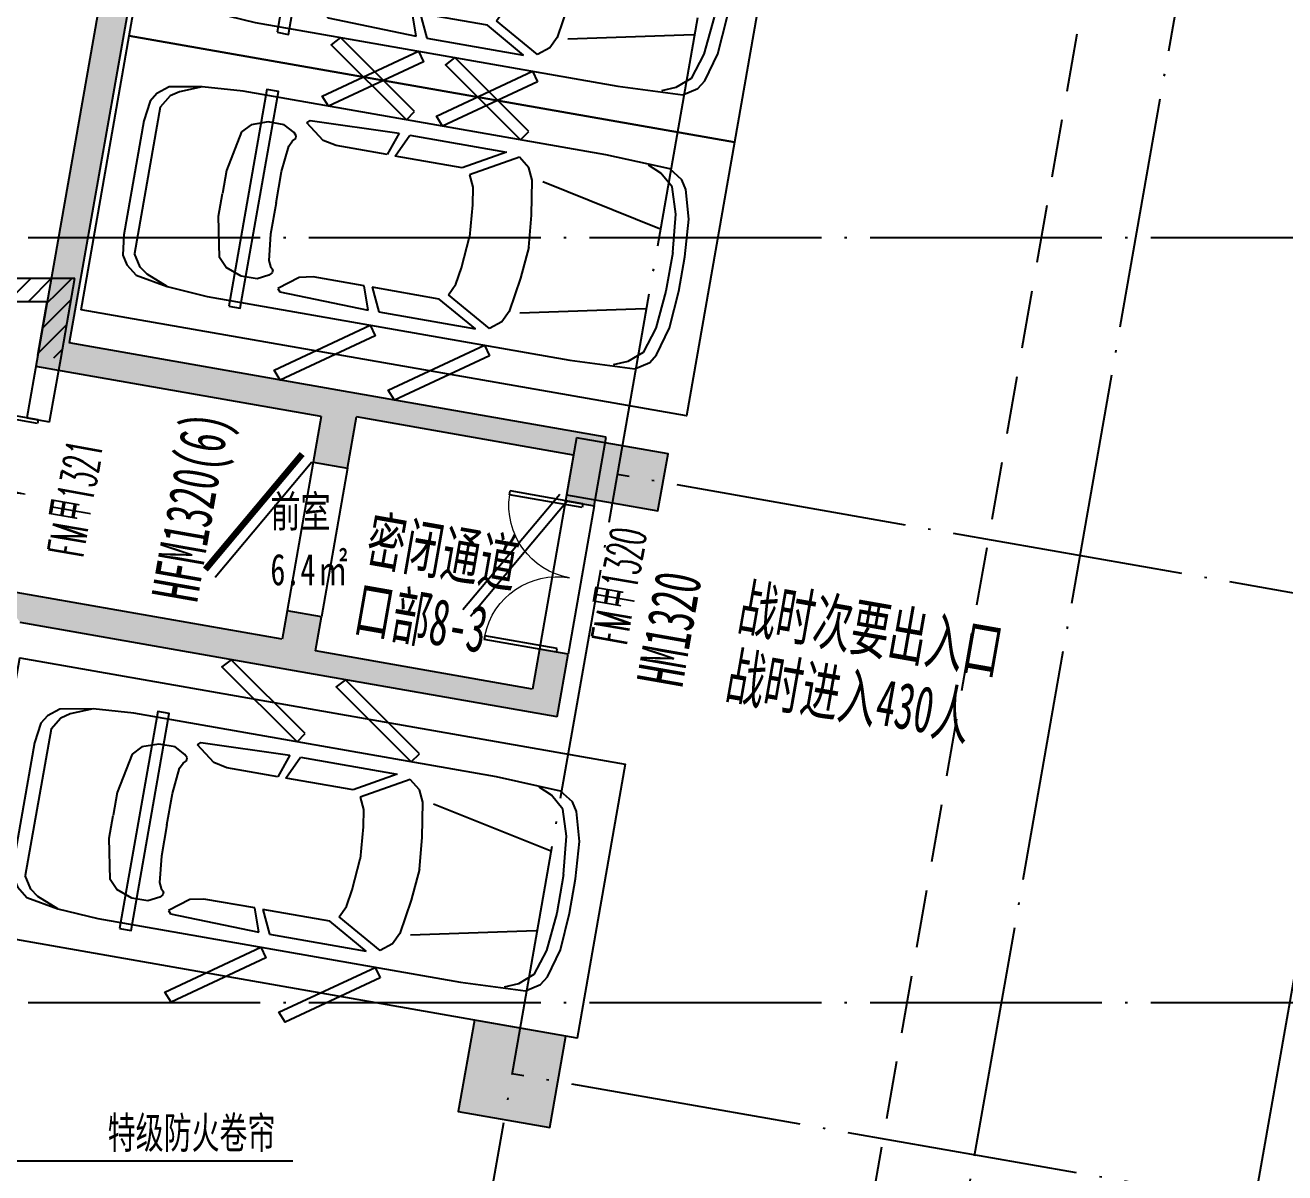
# Model space of a CAD drawing. Header units: millimetres. Extents: x 12325263 to 13848842, y -1463133 to 573208.
# Drawn here: x 12605320 to 12616184, y -1355956 to -1346053 of the extents above; entities that cross this region are included whole.
import ezdxf

# ---------------------------------------------------------------- set-up
doc = ezdxf.new("R2010")
doc.units = ezdxf.units.MM
doc.header["$LTSCALE"] = 1000
for name, pattern in [('DASHED2', [0.375, 0.25, -0.125]), ('DOTE', [2.42, 2, -0.2, 0.02, -0.2]), ('地下室负三层平面图$0$-3F平面$0$$AUDIT_BAD_LTYPE2', [0])]:
    doc.linetypes.add(name, pattern=pattern)
for name, color, linetype in [('A-ANNO-TEXT', 7, 'Continuous'), ('A-AXIS', 16, 'DOTE'), ('A-COLS', 6, 'Continuous'), ('A-WALL', 5, 'Continuous'), ('A-WALL-PATT', 8, 'Continuous'), ('A_WALL(防火墙)', 151, 'Continuous'), ('AXIS', 3, 'Continuous'), ('DOOR_FIRE', 1, 'Continuous'), ('DOOR_FIRE_TEXT', 7, 'Continuous'), ('PUB_HATCH', 8, 'Continuous'), ('PUB_TEXT', 7, 'Continuous'), ('人防墙', 6, 'Continuous'), ('人防门', 60, 'Continuous'), ('人防门编号', 73, 'Continuous'), ('商业酒店共享车位', 53, 'Continuous'), ('车道中心线', 6, 'Continuous')]:
    doc.layers.add(name, color=color, linetype=linetype)
doc.layers.add('人防口部编号', color=2, linetype='Continuous', lineweight=15)
doc.layers.add('人防文字', color=3, linetype='Continuous', lineweight=15)
doc.styles.add('_TCH_WINDOW', font='SIMPLEX', dxfattribs={"width": 0.7, "height": 3.5, "bigfont": 'GBCBIG'})
doc.styles.add('TITXV', font='', dxfattribs={"width": 0.7})
doc.styles.add('宋体', font='', dxfattribs={"width": 0.65})
doc.styles.add('标注宋体', font='', dxfattribs={"width": 0.6})
doc.styles.get('TITXV').set_extended_font_data('SimSun')
doc.styles.get('宋体').set_extended_font_data('SimSun')
doc.styles.get('标注宋体').set_extended_font_data('NSimSun')
pattern_1 = [(45, (0, 89.76), (-88.388383, 88.388383), [])]

# ---------------------------------------------------------------- blocks, each defined once
blk = doc.blocks.new('asdgafgfadagagfdhdagdgfasdgagasdgdfgdsfh$DorLib2D$00000181')
at = {"color": 0}
for p, q in [((-0.5333, 0.1411), (0.3327, 0.6411)), ((-0.5, 0.0833), (0.366, 0.5833))]:
    blk.add_line(p, q, dxfattribs=at)
blk = doc.blocks.new('asdgafgfadagagfdhdagdgfasdgagasdgdfgdsfh$DorLib2D$00000192')
at = {"color": 0}
blk.add_line((-0.5, 0.125), (0.366, 0.625), dxfattribs=at)
at = {"color": 0, "const_width": 0.0417}
blk.add_lwpolyline([(-0.5417, 0.1972), (0.3244, 0.6972)], dxfattribs=at)
blk = doc.blocks.new('asdgafgf20230228-rf3')
at = {"layer": 'PUB_HATCH'}
for points in [[(63519, 17514), (62435, 11338), (62724, 11541), (63766, 17471)], [(65062, 10978), (65088, 11126), (62724, 11541), (62435, 11338), (64897, 10906)], [(67073, 10574), (67354, 10728), (65088, 11126), (65062, 10978), (65201, 10903)], [(64897, 10906), (64828, 10512), (65124, 10460), (65201, 10903), (65062, 10978)], [(67073, 10574), (67004, 10180), (67250, 10137), (67354, 10728)], [(64691, 8861), (64560, 8985), (62098, 9417), (62301, 9128), (64665, 8713)], [(64847, 8884), (64899, 9179), (64603, 9231), (64560, 8985), (64691, 8861)], [(66930, 8315), (66718, 8555), (64847, 8884), (64691, 8861), (64665, 8713)], [(66930, 8315), (67025, 8857), (66779, 8900), (66718, 8555)]]:
    blk.add_hatch(color=256, dxfattribs=at).paths.add_polyline_path(points)
at = {"layer": '人防墙'}
for p, q in [((63519, 17514), (62435, 11338)), ((63766, 17471), (62724, 11541)), ((65088, 11126), (62724, 11541)), ((64897, 10906), (62435, 11338)), ((67354, 10728), (65088, 11126)), ((64897, 10906), (64828, 10512)), ((65124, 10460), (65201, 10903)), ((67073, 10574), (65201, 10903)), ((67250, 10137), (67354, 10728)), ((67073, 10574), (67004, 10180)), ((64828, 10512), (65124, 10460)), ((67004, 10180), (67250, 10137)), ((64560, 8985), (62098, 9417)), ((64665, 8713), (62301, 9128)), ((64603, 9231), (64560, 8985)), ((64899, 9179), (64603, 9231)), ((64847, 8884), (64899, 9179)), ((66718, 8555), (64847, 8884)), ((66779, 8900), (66718, 8555)), ((67025, 8857), (66779, 8900)), ((66930, 8315), (67025, 8857)), ((66930, 8315), (64665, 8713))]:
    blk.add_line(p, q, dxfattribs=at)
at = {"layer": '人防门'}
for p, q in [((64828, 10512), (64603, 9231)), ((65124, 10460), (64899, 9179)), ((67004, 10180, 0), (66779, 8900, 0)), ((67250, 10137, 0), (67025, 8857, 0))]:
    blk.add_line(p, q, dxfattribs=at)
at = {"layer": '人防门', "xscale": 1300, "yscale": -1300}
for name, p, zscale, rotation in [('asdgafgfadagagfdhdagdgfasdgagasdgdfgdsfh$DorLib2D$00000192', (64863, 9845), 300, 260.0409676875324), ('asdgafgfadagagfdhdagdgfasdgagasdgdfgdsfh$DorLib2D$00000181', (67014, 9519), 250, 260.0409676875845)]:
    blk.add_blockref(name, p, dxfattribs=dict(at, zscale=zscale, rotation=rotation))
at = {"layer": '人防口部编号', "style": '标注宋体', "width": 0.6}
blk.add_text('口部8-3', height=400, rotation=350.0412, dxfattribs=at).set_placement((65160, 9063))
at = {"layer": '人防文字', "style": '标注宋体', "width": 0.6}
for s, p in [('密闭通道', (65265, 9654)), ('战时次要出入口', (68473, 9073, 0)), ('战时进入430人', (68368, 8482, 0))]:
    blk.add_text(s, height=400, rotation=350.0412, dxfattribs=at).set_placement(p)
at = {"layer": '人防门编号', "style": '标注宋体', "width": 0.6}
for s, p in [('HFM1320(6)', (63825, 9290)), ('HM1320', (68009, 8557))]:
    blk.add_text(s, height=400, rotation=80.0412, dxfattribs=at).set_placement(p)
blk = doc.blocks.new('_FZH')
blk.add_lwpolyline([(-0.5, -0.5), (0.5, -0.5), (0.5, 0.5), (-0.5, 0.5)], close=True)
at = {"layer": 'PUB_HATCH'}
blk.add_solid([(-0.5, -0.5), (0.5, -0.5), (-0.5, 0.5), (0.5, 0.5)], dxfattribs=at)
blk = doc.blocks.new('asdgadfg')
at = {"layer": 'A-COLS'}
for p, xscale, yscale, zscale, rotation in [((6130, 35957), 500.00000000031, 800.0000000025686, 800.0000000025686, 260.0413192127111), ((5222, 30786), 799.9999999988994, 799.9999999988994, 799.9999999988994, 260.0413192127452)]:
    blk.add_blockref('_FZH', p, dxfattribs=dict(at, xscale=xscale, yscale=yscale, zscale=zscale, rotation=rotation))
blk = doc.blocks.new('asdfadfgsdg')
at = {"layer": 'A-AXIS'}
for p, q in [((15844.9, 92554.4), (-1535.4, -6431.4)), ((19833.9, 91854), (2453.6, -7131.8)), ((22247, 91430.3), (4866.7, -7555.5)), ((21186.1, 38414.9), (6783, 40943.9)), ((20278.2, 33244), (5875, 35773))]:
    blk.add_line(p, q, dxfattribs=at)
blk = doc.blocks.new('asdfasdgdrg')
at = {"layer": '车道中心线', "linetype": 'DASHED2', "ltscale": 2}
blk.add_line((6772, -76089), (18966, -6639), dxfattribs=at)
blk = doc.blocks.new('asdfsfsdf')
at = {"color": 253, "linetype": '地下室负三层平面图$0$-3F平面$0$$AUDIT_BAD_LTYPE2', "transparency": 33554559, "extrusion": (0.000447791, 3.52996e-16, 1)}
for p, q in [((-725, -212, 0), (-825, -329, 0)), ((-500, -141, 0), (-725, -212, 0)), ((-169, -110, 0), (-500, -141, 0)), ((169, -110, 0), (-169, -110, 0)), ((169, -110, 0), (500, -141, 0)), ((500, -141, 0), (725, -212, 0)), ((725, -212, 0), (825, -329, 0)), ((-350, -259, 0), (-575, -1318, 0)), ((350, -259, 0), (575, -1318, 0)), ((-825, -329, 0), (-875, -447, 0)), ((825, -329, 0), (875, -447, 0)), ((-575, -1412, 0), (-675, -1459, 0)), ((-275, -1365, 0), (-575, -1412, 0)), ((0, -1341), (-275, -1365, 0)), ((0, -1341), (275, -1365, 0)), ((275, -1365, 0), (575, -1412, 0)), ((575, -1412, 0), (675, -1459, 0)), ((-675, -1459, 0), (-750, -1553, 0)), ((675, -1459, 0), (750, -1553, 0)), ((-750, -1553, 0), (-525, -1953, 0)), ((750, -1553, 0), (525, -1953, 0)), ((-775, -2518, 0), (-775, -1671, 0)), ((-775, -1671, 0), (-575, -2024, 0)), ((775, -1671, 0), (575, -2024, 0)), ((775, -2518, 0), (775, -1671, 0)), ((-525, -1953, 0), (-425, -1906, 0)), ((-425, -1906, 0), (-275, -1882, 0)), ((-275, -1882, 0), (0, -1859)), ((275, -1882, 0), (0, -1859)), ((425, -1906, 0), (275, -1882, 0)), ((525, -1953, 0), (425, -1906, 0)), ((-575, -2024, 0), (-575, -2612, 0)), ((575, -2024, 0), (575, -2612, 0)), ((-575, -2612, 0), (-775, -2518, 0)), ((575, -2612, 0), (775, -2518, 0)), ((-775, -2612, 0), (-575, -2682, 0)), ((-750, -3388, 0), (-775, -2612, 0)), ((-575, -2682, 0), (-575, -3129, 0)), ((775, -2612, 0), (575, -2682, 0)), ((575, -2682, 0), (575, -3129, 0)), ((750, -3388, 0), (775, -2612, 0)), ((-575, -3129, 0), (-600, -3247, 0)), ((575, -3129, 0), (600, -3247, 0)), ((-600, -3247, 0), (-725, -3412, 0)), ((600, -3247, 0), (725, -3412, 0)), ((-725, -3412, 0), (-750, -3388, 0)), ((725, -3412, 0), (750, -3388, 0)), ((-625, -3506, 0), (-675, -3600, 0)), ((-600, -3482, 0), (-625, -3506, 0)), ((-575, -3482, 0), (-600, -3482, 0)), ((-550, -3506, 0), (-575, -3482, 0)), ((-500, -3529, 0), (-550, -3506, 0)), ((-275, -3553, 0), (-500, -3529, 0)), ((0, -3553), (-275, -3553, 0)), ((0, -3553), (275, -3553, 0)), ((275, -3553, 0), (500, -3529, 0)), ((500, -3529, 0), (550, -3506, 0)), ((550, -3506, 0), (575, -3482, 0)), ((575, -3482, 0), (600, -3482, 0)), ((600, -3482, 0), (625, -3506, 0)), ((625, -3506, 0), (675, -3600, 0)), ((-675, -3600, 0), (-675, -3741, 0)), ((675, -3600, 0), (675, -3741, 0)), ((-675, -3741, 0), (-625, -3882, 0)), ((675, -3741, 0), (625, -3882, 0)), ((-625, -3882, 0), (-550, -3953, 0)), ((625, -3882, 0), (550, -3953, 0)), ((-550, -3953, 0), (-200, -4024, 0)), ((550, -3953, 0), (200, -4024, 0)), ((-200, -4024, 0), (0, -4024)), ((200, -4024, 0), (0, -4024)), ((-875, -4353, 0), (-800, -4541, 0)), ((875, -4353, 0), (800, -4541, 0)), ((-800, -4541, 0), (-750, -4612, 0)), ((800, -4541, 0), (750, -4612, 0)), ((-750, -4612, 0), (-641, -4680, 0)), ((750, -4612, 0), (641, -4680, 0)), ((641, -4680, 0), (-641, -4680, 0))]:
    blk.add_line(p, q, dxfattribs=at)
for points in [[(-475, -24), (-150, 0), (150, 0), (475, -24), (725, -94), (800, -141), (875, -259), (900, -824), (900, -4000), (875, -4353), (825, -4635), (750, -4729), (675, -4776), (500, -4800), (-500, -4800), (-675, -4776), (-750, -4729), (-825, -4635), (-875, -4353), (-900, -4000), (-900, -824), (-875, -259), (-800, -141), (-725, -94)], [(-982, -1513), (-1500, -2253), (-1425, -2321), (-900, -1571)]]:
    blk.add_lwpolyline(points, close=True, dxfattribs=at)
at = {"color": 253, "linetype": '地下室负三层平面图$0$-3F平面$0$$AUDIT_BAD_LTYPE2', "transparency": 33554559, "extrusion": (0.000447791, 3.52996e-16, 1), "elevation": 0}
for points in [[(982, -1513), (1500, -2253), (1425, -2321), (900, -1571)], [(-900, -2571), (-982, -2513), (-1500, -3253), (-1425, -3321)], [(982, -2513), (1500, -3253), (1425, -3321), (900, -2571)]]:
    blk.add_lwpolyline(points, close=True, dxfattribs=at)
blk = doc.blocks.new('A$C06465456')
for points in [[(0, 5300), (2400, 5300), (2400, 0), (0, 0)], [(250, 4050), (250, 3950), (2150, 3950), (2150, 4050)]]:
    blk.add_lwpolyline(points, close=True)
at = {"xscale": -1, "rotation": 180}
blk.add_blockref('asdfsfsdf', (1200, 250), dxfattribs=at)
blk = doc.blocks.new('qlzw')
at = {"layer": 'A-AXIS'}
for p, q in [((12411416.8, 1033989.8), (12486866.8, 1033989.8)), ((12411416.8, 1027389.8), (12486866.8, 1027389.8))]:
    blk.add_line(p, q, dxfattribs=at)
blk = doc.blocks.new('$DorLib2D$00000002')
for p, q in [((-0.5, 0), (-0.5, 0.4875)), ((-0.475, 0.4875), (-0.5, 0.4875)), ((-0.475, 0), (-0.475, 0.4875)), ((0.475, 0), (0.475, 0.4875)), ((0.475, 0.4875), (0.5, 0.4875)), ((0.5, 0), (0.5, 0.4875)), ((-0.5, 0), (-0.475, 0)), ((0.5, 0), (0.475, 0))]:
    blk.add_line(p, q)
at = {"lineweight": 13}
for centre, start, end in [((-0.4875, 0), 0, 88.53072), ((0.4875, 0), 91.46928, 180)]:
    blk.add_arc(centre, 0.4875, start, end, dxfattribs=at)

msp = doc.modelspace()

# ---------------------------------------------------------------- hatches: boundary and pattern name
at = {"layer": 'A-WALL-PATT'}
h = msp.add_hatch(dxfattribs=at)
h.set_pattern_fill('ANSI37', color=252, scale=400)
h.set_pattern_definition([(45, (0, 0), (-449.012806, 449.012806), []), (135, (0, 0), (-449.012806, -449.012806), [])])
h.paths.add_polyline_path([(12504241.6, -1283958), (12637591.6, -1283958), (12637591.6, -1405608), (12504241.6, -1405608)])
h.paths.add_polyline_path([(12536667.4, -1284257.5), (12508912.2, -1303721.7), (12510476.6, -1305952.6), (12510476.6, -1360683.5), (12523697, -1360697.5), (12523657.2, -1398386.8), (12613949.5, -1398386.7), (12628138.6, -1317575.9), (12611264, -1314613), (12574996.8, -1314613), (12574997.8, -1307236.8), (12568296.8, -1307236.8), (12568296.8, -1310085.9), (12554779.2, -1310084.1)], flags=16)
h = msp.add_hatch(dxfattribs=at)
h.set_pattern_fill('普通砖', color=256, scale=50, style=0)
h.set_pattern_definition(pattern_1)
h.paths.add_polyline_path([(12598996.8, -1348236.8), (12599196.8, -1348436.8), (12605510.6, -1348436.8), (12605748.7, -1348236.8)])
h = msp.add_hatch(dxfattribs=at)
h.set_pattern_fill('普通砖', color=256, scale=50, style=0)
h.set_pattern_definition(pattern_1)
h.paths.add_polyline_path([(12605429.1, -1348900.4), (12605626.1, -1348935), (12605748.7, -1348236.8), (12605510.6, -1348436.8)])

# ---------------------------------------------------------------- linework, layer by layer
at = {"layer": 'A-WALL'}
for p, q in [((12605429.1, -1348900.4), (12605334, -1349442.1)), ((12605531, -1349476.7), (12605626.1, -1348935)), ((12605334, -1349442.1), (12605531, -1349476.7))]:
    msp.add_line(p, q, dxfattribs=at)
at = {"layer": 'A_WALL(防火墙)'}
for p, q in [((12598996.8, -1348236.8), (12605748.7, -1348236.8)), ((12605626.1, -1348935), (12605748.7, -1348236.8)), ((12599196.8, -1348436.8), (12605510.6, -1348436.8)), ((12605429.1, -1348900.4), (12605510.6, -1348436.8))]:
    msp.add_line(p, q, dxfattribs=at)
at = {"layer": 'AXIS'}
for p, q in [((12603896.8, -1355853.9), (12606147.6, -1355853.9)), ((12606147.6, -1355853.9), (12607627.6, -1355853.9))]:
    msp.add_line(p, q, dxfattribs=at)

# ---------------------------------------------------------------- block references
for name, p in [('asdgadfg', (12604296.8, -1385886.8)), ('asdfasdgdrg', (12599882.7, -1314116.3)), ('asdfadfgsdg', (12603643.4, -1390874))]:
    msp.add_blockref(name, p)
at = {"layer": 'A_WALL(防火墙)'}
msp.add_blockref('qlzw', (133430, -2381876.5), dxfattribs=at)
at = {"layer": 'DOOR_FIRE', "xscale": -1300, "yscale": 1300}
for p, zscale, rotation in [((12605320.1, -1350099.6), 200, 80.04131922509636), ((12610015.8, -1350822.6), 100, 80.04131922517725)]:
    msp.add_blockref('$DorLib2D$00000002', p, dxfattribs=dict(at, zscale=zscale, rotation=rotation))
at = {"layer": '人防墙'}
msp.add_blockref('asdgafgf20230228-rf3', (12542976.8, -1360336.8), dxfattribs=at)
at = {"layer": '商业酒店共享车位', "rotation": 80.04131921268652}
for p in [(12611437.6, -1347061.8), (12611022.6, -1349425.6), (12610080.1, -1354793.5)]:
    msp.add_blockref('A$C06465456', p, dxfattribs=at)

# ---------------------------------------------------------------- texts
at = {"layer": 'A-ANNO-TEXT', "style": 'TITXV', "width": 0.7}
for s, p in [('前室', (12607434.8, -1350385.9)), ('6.4', (12607434.8, -1350885.9)), ('㎡', (12607843.1, -1350885.9))]:
    msp.add_text(s, height=271.9, dxfattribs=at).set_placement(p)
at = {"layer": 'DOOR_FIRE_TEXT', "style": '_TCH_WINDOW'}
for s, height, width, p in [('1321', 306, 0.494118, (12605900.6, -1350181.2)), ('甲', 347.2, 0.7, (12605870, -1350355.5)), ('FM', 306, 0.494118, (12605817.7, -1350653.3)), ('1320', 306, 0.494118, (12610590.7, -1350936.1)), ('甲', 347.2, 0.7, (12610560.1, -1351110.3)), ('FM', 306, 0.494118, (12610507.8, -1351408.2))]:
    msp.add_text(s, height=height, rotation=80.04132, dxfattribs=dict(at, width=width)).set_placement(p)
at = {"layer": 'PUB_TEXT', "style": '宋体', "width": 0.65}
msp.add_text('特级防火卷帘', height=271.9, dxfattribs=at).set_placement((12606031.7, -1355745.9))

doc.saveas('drawing.dxf')
